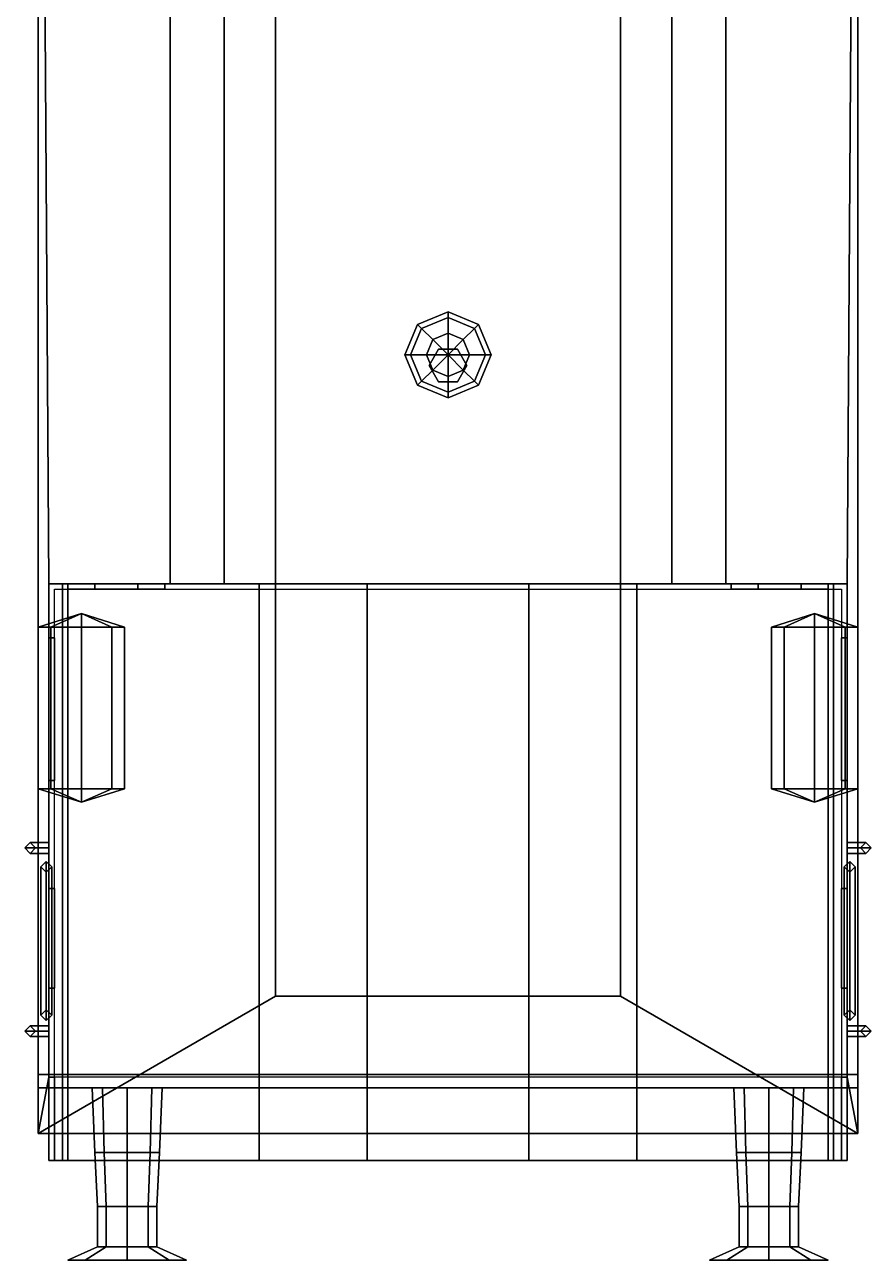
# Model space of a CAD drawing. Extents: x -1.57 to 1.57, y -4.45 to 4.72.
# Drawn here: x -1.57 to 1.57, y -4.45 to 0.135 of the extents above; entities that cross this region are included whole.
import ezdxf

# ---------------------------------------------------------------- set-up
doc = ezdxf.new("R2010")
doc.units = 0
doc.layers.get('0').update_dxf_attribs({"linetype": 'CONTINUOUS'})

msp = doc.modelspace()

# ---------------------------------------------------------------- linework, layer by layer
for points in [[(-1.52, 4.08, 1.43), (-1.52, 4.08, 1.31), (-1.52, -3.98, 1.31), (-1.52, -3.98, 1.43)], [(-1.03, 3.96, 1.43), (-1.52, 4.08, 1.43), (-1.48, -1.94, 1.43), (-1.03, -1.94, 1.43)], [(-1.48, -1.94, 1.43), (-1.52, 4.08, 1.43), (-1.52, -3.98, 1.43), (-1.48, -3.77, 1.43)], [(1.48, -1.94, 1.43), (1.52, 4.08, 1.43), (1.03, 3.96, 1.43), (1.03, -1.94, 1.43)], [(1.52, -3.98, 1.43), (1.52, 4.08, 1.43), (1.48, -1.94, 1.43), (1.48, -3.77, 1.43)], [(1.52, -3.98, 1.31), (1.52, 4.08, 1.31), (1.52, 4.08, 1.43), (1.52, -3.98, 1.43)], [(-1.52, 4.03, 1.31), (-0.64, 3.15, 1.31), (-0.64, -3.47, 1.31), (-1.52, -3.98, 1.31)], [(0.64, -3.47, 1.31), (0.64, 3.15, 1.31), (1.52, 4.03, 1.31), (1.52, -3.98, 1.31)], [(-0.83, 3.96, 3.31), (-1.03, 3.96, 3.23), (-1.03, -1.94, 3.23), (-0.83, -1.94, 3.31)], [(-1.03, -1.94, 3.23), (-1.03, 3.96, 3.23), (-1.03, 3.05, 3.15), (-1.03, 0.44, 3.15)], [(-1.03, 0.44, 1.7), (-1.03, 3.05, 1.7), (-1.03, 3.96, 1.43), (-1.03, -1.94, 1.43)], [(1.03, -1.94, 3.23), (1.03, 3.96, 3.23), (0.83, 3.96, 3.31), (0.83, -1.94, 3.31)], [(1.03, 0.44, 3.15), (1.03, 3.05, 3.15), (1.03, 3.96, 3.23), (1.03, -1.94, 3.23)], [(1.03, -1.94, 1.43), (1.03, 3.96, 1.43), (1.03, 3.05, 1.7), (1.03, 0.44, 1.7)], [(-0.64, 3.15, 1.31), (-0.64, 3.15, 0.38), (-0.64, -3.47, 0.38), (-0.64, -3.47, 1.31)], [(-0.64, -3.47, 0.38), (-0.64, 3.15, 0.38), (0.64, 3.15, 0.38), (0.64, -3.47, 0.38)], [(0.64, -3.47, 0.38), (0.64, 3.15, 0.38), (0.64, 3.15, 1.31), (0.64, -3.47, 1.31)], [(0.83, -1.94, 3.31), (0.83, 0.47, 3.31), (-0.83, 0.47, 3.31), (-0.83, -1.94, 3.31)], [(-1.03, 0.44, 3.15), (-1.03, 0.44, 1.7), (-1.03, -1.94, 1.43), (-1.03, -1.94, 3.23)], [(1.03, -1.94, 3.23), (1.03, -1.94, 1.43), (1.03, 0.44, 1.7), (1.03, 0.44, 3.15)], [(0, -0.9514, 3.6), (0, -0.93, 3.52), (-0.1131, -0.9769, 3.52), (-0.098, -0.992, 3.6)], [(0, -0.93, 3.37), (-0.1131, -0.9769, 3.37), (-0.1131, -0.9769, 3.52), (0, -0.93, 3.52)], [(0, -1.01, 3.6586), (0, -0.9514, 3.6), (-0.098, -0.992, 3.6), (-0.0566, -1.0334, 3.6586)], [(0.098, -0.992, 3.6), (0.1131, -0.9769, 3.52), (0, -0.93, 3.52), (0, -0.9514, 3.6)], [(0.1131, -0.9769, 3.37), (0, -0.93, 3.37), (0, -0.93, 3.52), (0.1131, -0.9769, 3.52)], [(0.0566, -1.0334, 3.6586), (0.098, -0.992, 3.6), (0, -0.9514, 3.6), (0, -1.01, 3.6586)], [(-0.098, -0.992, 3.6), (-0.1131, -0.9769, 3.52), (-0.16, -1.09, 3.52), (-0.1386, -1.09, 3.6)], [(-0.1131, -0.9769, 3.37), (-0.16, -1.09, 3.37), (-0.16, -1.09, 3.52), (-0.1131, -0.9769, 3.52)], [(-0.0566, -1.0334, 3.6586), (-0.098, -0.992, 3.6), (-0.1386, -1.09, 3.6), (-0.08, -1.09, 3.6586)], [(0.08, -1.09, 3.6586), (0.1386, -1.09, 3.6), (0.098, -0.992, 3.6), (0.0566, -1.0334, 3.6586)], [(0.1386, -1.09, 3.6), (0.16, -1.09, 3.52), (0.1131, -0.9769, 3.52), (0.098, -0.992, 3.6)], [(0.16, -1.09, 3.37), (0.1131, -0.9769, 3.37), (0.1131, -0.9769, 3.52), (0.16, -1.09, 3.52)], [(0, -1.09, 3.68), (-0.0566, -1.0334, 3.6586), (-0.08, -1.09, 3.6586), (0, -1.09, 3.68)], [(0, -1.09, 3.68), (0, -1.01, 3.6586), (-0.0566, -1.0334, 3.6586), (0, -1.09, 3.68)], [(0, -1.09, 3.68), (0.0566, -1.0334, 3.6586), (0, -1.01, 3.6586), (0, -1.09, 3.68)], [(0, -1.09, 3.68), (0.08, -1.09, 3.6586), (0.0566, -1.0334, 3.6586), (0, -1.09, 3.68)], [(-0.1386, -1.09, 3.6), (-0.16, -1.09, 3.52), (-0.1131, -1.2031, 3.52), (-0.098, -1.188, 3.6)], [(-0.16, -1.09, 3.37), (-0.1131, -1.2031, 3.37), (-0.1131, -1.2031, 3.52), (-0.16, -1.09, 3.52)], [(-0.08, -1.09, 3.6586), (-0.1386, -1.09, 3.6), (-0.098, -1.188, 3.6), (-0.0566, -1.1466, 3.6586)], [(0, -1.09, 3.68), (-0.08, -1.09, 3.6586), (-0.0566, -1.1466, 3.6586), (0, -1.09, 3.68)], [(-0.035, -1.0694, 3.31), (-0.07, -1.13, 3.31), (-0.07, -1.13, 3.37), (-0.035, -1.0694, 3.37)], [(0, -1.09, 3.68), (-0.0566, -1.1466, 3.6586), (0, -1.17, 3.6586), (0, -1.09, 3.68)], [(0.035, -1.0694, 3.31), (-0.035, -1.0694, 3.31), (-0.035, -1.0694, 3.37), (0.035, -1.0694, 3.37)], [(0, -1.09, 3.68), (0, -1.17, 3.6586), (0.0566, -1.1466, 3.6586), (0, -1.09, 3.68)], [(0, -1.09, 3.68), (0.0566, -1.1466, 3.6586), (0.08, -1.09, 3.6586), (0, -1.09, 3.68)], [(0.07, -1.13, 3.31), (0.035, -1.0694, 3.31), (0.035, -1.0694, 3.37), (0.07, -1.13, 3.37)], [(0.0566, -1.1466, 3.6586), (0.098, -1.188, 3.6), (0.1386, -1.09, 3.6), (0.08, -1.09, 3.6586)], [(0.098, -1.188, 3.6), (0.1131, -1.2031, 3.52), (0.16, -1.09, 3.52), (0.1386, -1.09, 3.6)], [(0.1131, -1.2031, 3.37), (0.16, -1.09, 3.37), (0.16, -1.09, 3.52), (0.1131, -1.2031, 3.52)], [(-0.07, -1.13, 3.31), (-0.035, -1.1906, 3.31), (-0.035, -1.1906, 3.37), (-0.07, -1.13, 3.37)], [(0.035, -1.1906, 3.31), (0.07, -1.13, 3.31), (0.07, -1.13, 3.37), (0.035, -1.1906, 3.37)], [(-0.098, -1.188, 3.6), (-0.1131, -1.2031, 3.52), (0, -1.25, 3.52), (0, -1.2286, 3.6)], [(-0.0566, -1.1466, 3.6586), (-0.098, -1.188, 3.6), (0, -1.2286, 3.6), (0, -1.17, 3.6586)], [(-0.035, -1.1906, 3.31), (0.035, -1.1906, 3.31), (0.035, -1.1906, 3.37), (-0.035, -1.1906, 3.37)], [(0, -1.17, 3.6586), (0, -1.2286, 3.6), (0.098, -1.188, 3.6), (0.0566, -1.1466, 3.6586)], [(0, -1.2286, 3.6), (0, -1.25, 3.52), (0.1131, -1.2031, 3.52), (0.098, -1.188, 3.6)], [(-0.1131, -1.2031, 3.37), (0, -1.25, 3.37), (0, -1.25, 3.52), (-0.1131, -1.2031, 3.52)], [(0, -1.25, 3.37), (0.1131, -1.2031, 3.37), (0.1131, -1.2031, 3.52), (0, -1.25, 3.52)], [(-1.48, -2.14, 2.43), (-1.48, -1.94, 1.43), (-1.48, -3.77, 1.43), (-1.48, -3.44, 2.43)], [(-1.43, -1.94, 3.42), (-1.48, -1.94, 3.32), (-1.48, -4.08, 3.32), (-1.43, -4.08, 3.42)], [(1.43, -1.94, 3.42), (1.48, -1.94, 3.32), (-1.48, -1.94, 3.32), (-1.43, -1.94, 3.42)], [(1.48, -1.94, 3.32), (0.83, -1.94, 3.31), (-0.83, -1.94, 3.31), (-1.48, -1.94, 3.32)], [(-1.03, -1.94, 1.43), (-1.48, -1.94, 1.43), (-1.31, -1.94, 2.54), (-1.15, -1.94, 2.54)], [(-1.48, -1.94, 1.43), (-1.41, -1.94, 2.64), (-1.41, -1.94, 2.64), (-1.31, -1.94, 2.54)], [(-1.48, -1.94, 1.43), (-1.48, -1.94, 3.32), (-1.41, -1.94, 3.1), (-1.41, -1.94, 2.64)], [(-1.15, -1.94, 3.2), (-1.31, -1.94, 3.2), (-1.48, -1.94, 3.32), (-1.03, -1.94, 3.23)], [(-1.31, -1.94, 3.2), (-1.41, -1.94, 3.1), (-1.48, -1.94, 3.32)], [(-1.03, -1.94, 3.23), (-1.48, -1.94, 3.32), (-1.48, -1.94, 3.32), (-0.83, -1.94, 3.31)], [(-1.48, -1.94, 3.32), (-1.48, -1.94, 1.43), (-1.48, -2.14, 2.43), (-1.48, -2.14, 3.11)], [(-1.48, -1.94, 3.32), (-1.48, -1.94, 3.32), (-1.48, -2.14, 3.11), (-1.48, -2.67, 3.11)], [(-1.48, -3.07, 3.09), (-1.48, -3.77, 3.32), (-1.48, -1.94, 3.32), (-1.48, -2.67, 3.11)], [(-1.46, -4.08, 3.32), (-1.46, -1.96, 3.32), (-1.41, -1.96, 3.42), (-1.41, -4.08, 3.42)], [(-0.7, -4.08, 3.71), (-0.7, -1.94, 3.71), (-1.43, -1.94, 3.42), (-1.43, -4.08, 3.42)], [(0.7, -1.94, 3.71), (1.43, -1.94, 3.42), (-1.43, -1.94, 3.42), (-0.7, -1.94, 3.71)], [(-1.31, -1.94, 2.54), (-1.41, -1.94, 2.64), (-1.41, -1.96, 2.64), (-1.31, -1.96, 2.54)], [(-1.41, -1.94, 2.64), (-1.41, -1.94, 3.1), (-1.41, -1.96, 3.1), (-1.41, -1.96, 2.64)], [(-1.31, -1.96, 3.2), (-1.41, -1.96, 3.1), (-1.41, -1.94, 3.1), (-1.31, -1.94, 3.2)], [(-1.41, -1.96, 3.42), (-0.7, -1.96, 3.7), (-0.7, -4.08, 3.7), (-1.41, -4.08, 3.42)], [(-1.15, -1.94, 2.54), (-1.31, -1.94, 2.54), (-1.31, -1.96, 2.54), (-1.15, -1.96, 2.54)], [(-1.15, -1.96, 3.2), (-1.31, -1.96, 3.2), (-1.31, -1.94, 3.2), (-1.15, -1.94, 3.2)], [(-1.05, -1.94, 2.64), (-1.03, -1.94, 1.43), (-1.15, -1.94, 2.54), (-1.05, -1.94, 2.64)], [(-1.05, -1.94, 2.64), (-1.15, -1.94, 2.54), (-1.15, -1.96, 2.54), (-1.05, -1.96, 2.64)], [(-1.05, -1.94, 3.1), (-1.15, -1.94, 3.2), (-1.03, -1.94, 3.23)], [(-1.05, -1.96, 3.1), (-1.15, -1.96, 3.2), (-1.15, -1.94, 3.2), (-1.05, -1.94, 3.1)], [(-1.05, -1.94, 2.64), (-1.05, -1.94, 3.1), (-1.03, -1.94, 3.23), (-1.03, -1.94, 1.43)], [(-1.05, -1.96, 2.64), (-1.05, -1.96, 3.1), (-1.05, -1.94, 3.1), (-1.05, -1.94, 2.64)], [(-0.7, -1.94, 3.71), (-0.7, -4.08, 3.71), (-0.3, -4.08, 3.8), (-0.3, -1.94, 3.8)], [(0.3, -1.94, 3.8), (0.7, -1.94, 3.71), (-0.7, -1.94, 3.71), (-0.3, -1.94, 3.8)], [(-0.3, -4.08, 3.78), (-0.7, -4.08, 3.7), (-0.7, -1.96, 3.7), (-0.3, -1.96, 3.78)], [(0.3, -4.08, 3.8), (0.3, -1.94, 3.8), (-0.3, -1.94, 3.8), (-0.3, -4.08, 3.8)], [(-0.3, -1.96, 3.78), (0.3, -1.96, 3.78), (0.3, -4.08, 3.78), (-0.3, -4.08, 3.78)], [(0.7, -4.08, 3.71), (0.7, -1.94, 3.71), (0.3, -1.94, 3.8), (0.3, -4.08, 3.8)], [(0.3, -1.96, 3.78), (0.7, -1.96, 3.7), (0.7, -4.08, 3.7), (0.3, -4.08, 3.78)], [(1.43, -1.94, 3.42), (0.7, -1.94, 3.71), (0.7, -4.08, 3.71), (1.43, -4.08, 3.42)], [(0.7, -4.08, 3.7), (0.7, -1.96, 3.7), (1.41, -1.96, 3.42), (1.41, -4.08, 3.42)], [(1.48, -1.94, 3.32), (1.03, -1.94, 3.23), (0.83, -1.94, 3.31), (1.48, -1.94, 3.32)], [(1.48, -1.94, 1.43), (1.03, -1.94, 1.43), (1.15, -1.94, 2.54), (1.31, -1.94, 2.54)], [(1.03, -1.94, 1.43), (1.05, -1.94, 2.64), (1.05, -1.94, 2.64), (1.15, -1.94, 2.54)], [(1.03, -1.94, 1.43), (1.03, -1.94, 3.23), (1.05, -1.94, 3.1), (1.05, -1.94, 2.64)], [(1.15, -1.94, 3.2), (1.05, -1.94, 3.1), (1.03, -1.94, 3.23)], [(1.31, -1.94, 3.2), (1.15, -1.94, 3.2), (1.03, -1.94, 3.23), (1.48, -1.94, 3.32)], [(1.15, -1.96, 3.2), (1.05, -1.96, 3.1), (1.05, -1.94, 3.1), (1.15, -1.94, 3.2)], [(1.15, -1.94, 2.54), (1.05, -1.94, 2.64), (1.05, -1.96, 2.64), (1.15, -1.96, 2.54)], [(1.05, -1.94, 2.64), (1.05, -1.94, 3.1), (1.05, -1.96, 3.1), (1.05, -1.96, 2.64)], [(1.31, -1.96, 3.2), (1.15, -1.96, 3.2), (1.15, -1.94, 3.2), (1.31, -1.94, 3.2)], [(1.31, -1.94, 2.54), (1.15, -1.94, 2.54), (1.15, -1.96, 2.54), (1.31, -1.96, 2.54)], [(1.41, -1.96, 3.1), (1.31, -1.96, 3.2), (1.31, -1.94, 3.2), (1.41, -1.94, 3.1)], [(1.41, -1.94, 2.64), (1.31, -1.94, 2.54), (1.31, -1.96, 2.54), (1.41, -1.96, 2.64)], [(1.41, -1.94, 2.64), (1.48, -1.94, 1.43), (1.31, -1.94, 2.54), (1.41, -1.94, 2.64)], [(1.41, -1.96, 2.64), (1.41, -1.96, 3.1), (1.41, -1.94, 3.1), (1.41, -1.94, 2.64)], [(1.41, -1.94, 2.64), (1.41, -1.94, 3.1), (1.48, -1.94, 3.32), (1.48, -1.94, 1.43)], [(1.41, -1.96, 3.42), (1.46, -1.96, 3.32), (1.46, -4.08, 3.32), (1.41, -4.08, 3.42)], [(1.48, -4.08, 3.32), (1.48, -1.94, 3.32), (1.43, -1.94, 3.42), (1.43, -4.08, 3.42)], [(1.48, -3.77, 1.43), (1.48, -1.94, 1.43), (1.48, -2.14, 2.43), (1.48, -3.44, 2.43)], [(1.48, -2.14, 3.11), (1.48, -2.14, 2.43), (1.48, -1.94, 1.43), (1.48, -1.94, 3.32)], [(1.48, -2.67, 3.11), (1.48, -2.14, 3.11), (1.48, -1.94, 3.32)], [(1.48, -3.77, 3.32), (1.48, -3.07, 3.09), (1.48, -2.67, 3.11), (1.48, -1.94, 3.32)], [(-1.52, -2.1, 1.15), (-1.4731, -2.1, 1.2631), (-1.36, -2.05, 1.15)], [(-1.4731, -2.1, 1.0369), (-1.52, -2.1, 1.15), (-1.36, -2.05, 1.15)], [(-1.4731, -2.1, 1.2631), (-1.36, -2.1, 1.31), (-1.36, -2.05, 1.15)], [(-1.36, -2.1, 0.99), (-1.4731, -2.1, 1.0369), (-1.36, -2.05, 1.15)], [(-1.36, -2.1, 1.31), (-1.2469, -2.1, 1.2631), (-1.36, -2.05, 1.15)], [(-1.2469, -2.1, 1.2631), (-1.2, -2.1, 1.15), (-1.36, -2.05, 1.15)], [(-1.2, -2.1, 1.15), (-1.2469, -2.1, 1.0369), (-1.36, -2.05, 1.15)], [(-1.2469, -2.1, 1.0369), (-1.36, -2.1, 0.99), (-1.36, -2.05, 1.15)], [(1.2, -2.1, 1.15), (1.2469, -2.1, 1.2631), (1.36, -2.05, 1.15)], [(1.2469, -2.1, 1.0369), (1.2, -2.1, 1.15), (1.36, -2.05, 1.15)], [(1.2469, -2.1, 1.2631), (1.36, -2.1, 1.31), (1.36, -2.05, 1.15)], [(1.36, -2.1, 0.99), (1.2469, -2.1, 1.0369), (1.36, -2.05, 1.15)], [(1.36, -2.1, 1.31), (1.4731, -2.1, 1.2631), (1.36, -2.05, 1.15)], [(1.4731, -2.1, 1.2631), (1.52, -2.1, 1.15), (1.36, -2.05, 1.15)], [(1.52, -2.1, 1.15), (1.4731, -2.1, 1.0369), (1.36, -2.05, 1.15)], [(1.4731, -2.1, 1.0369), (1.36, -2.1, 0.99), (1.36, -2.05, 1.15)], [(-1.52, -2.7, 1.15), (-1.4731, -2.7, 1.2631), (-1.4731, -2.1, 1.2631), (-1.52, -2.1, 1.15)], [(-1.4731, -2.7, 1.0369), (-1.52, -2.7, 1.15), (-1.52, -2.1, 1.15), (-1.4731, -2.1, 1.0369)], [(-1.4731, -2.7, 1.2631), (-1.36, -2.7, 1.31), (-1.36, -2.1, 1.31), (-1.4731, -2.1, 1.2631)], [(-1.36, -2.7, 0.99), (-1.4731, -2.7, 1.0369), (-1.4731, -2.1, 1.0369), (-1.36, -2.1, 0.99)], [(-1.36, -2.7, 1.31), (-1.2469, -2.7, 1.2631), (-1.2469, -2.1, 1.2631), (-1.36, -2.1, 1.31)], [(-1.2469, -2.7, 1.0369), (-1.36, -2.7, 0.99), (-1.36, -2.1, 0.99), (-1.2469, -2.1, 1.0369)], [(-1.2469, -2.7, 1.2631), (-1.2, -2.7, 1.15), (-1.2, -2.1, 1.15), (-1.2469, -2.1, 1.2631)], [(-1.2, -2.7, 1.15), (-1.2469, -2.7, 1.0369), (-1.2469, -2.1, 1.0369), (-1.2, -2.1, 1.15)], [(1.2, -2.7, 1.15), (1.2469, -2.7, 1.2631), (1.2469, -2.1, 1.2631), (1.2, -2.1, 1.15)], [(1.2469, -2.7, 1.0369), (1.2, -2.7, 1.15), (1.2, -2.1, 1.15), (1.2469, -2.1, 1.0369)], [(1.2469, -2.7, 1.2631), (1.36, -2.7, 1.31), (1.36, -2.1, 1.31), (1.2469, -2.1, 1.2631)], [(1.36, -2.7, 0.99), (1.2469, -2.7, 1.0369), (1.2469, -2.1, 1.0369), (1.36, -2.1, 0.99)], [(1.36, -2.7, 1.31), (1.4731, -2.7, 1.2631), (1.4731, -2.1, 1.2631), (1.36, -2.1, 1.31)], [(1.4731, -2.7, 1.0369), (1.36, -2.7, 0.99), (1.36, -2.1, 0.99), (1.4731, -2.1, 1.0369)], [(1.4731, -2.7, 1.2631), (1.52, -2.7, 1.15), (1.52, -2.1, 1.15), (1.4731, -2.1, 1.2631)], [(1.52, -2.7, 1.15), (1.4731, -2.7, 1.0369), (1.4731, -2.1, 1.0369), (1.52, -2.1, 1.15)], [(-1.48, -2.14, 3.11), (-1.48, -2.14, 2.43), (-1.46, -2.14, 2.43), (-1.46, -2.14, 3.11)], [(-1.48, -2.67, 3.11), (-1.48, -2.14, 3.11), (-1.46, -2.14, 3.11), (-1.46, -2.67, 3.11)], [(-1.48, -2.14, 2.43), (-1.48, -2.67, 2.43), (-1.46, -2.67, 2.43), (-1.46, -2.14, 2.43)], [(1.46, -2.14, 3.11), (1.46, -2.14, 2.43), (1.48, -2.14, 2.43), (1.48, -2.14, 3.11)], [(1.46, -2.67, 3.11), (1.46, -2.14, 3.11), (1.48, -2.14, 3.11), (1.48, -2.67, 3.11)], [(1.46, -2.14, 2.43), (1.46, -2.67, 2.43), (1.48, -2.67, 2.43), (1.48, -2.14, 2.43)], [(-1.52, -2.7, 1.15), (-1.4731, -2.7, 1.0369), (-1.36, -2.75, 1.15)], [(-1.4731, -2.7, 1.2631), (-1.52, -2.7, 1.15), (-1.36, -2.75, 1.15)], [(-1.48, -2.67, 2.43), (-1.48, -2.67, 3.11), (-1.46, -2.67, 3.11), (-1.46, -2.67, 2.43)], [(-1.48, -3.07, 2.43), (-1.48, -3.07, 3.09), (-1.48, -2.67, 3.11), (-1.48, -2.67, 2.43)], [(-1.4731, -2.7, 1.0369), (-1.36, -2.7, 0.99), (-1.36, -2.75, 1.15)], [(-1.36, -2.7, 1.31), (-1.4731, -2.7, 1.2631), (-1.36, -2.75, 1.15)], [(-1.36, -2.7, 0.99), (-1.2469, -2.7, 1.0369), (-1.36, -2.75, 1.15)], [(-1.2469, -2.7, 1.0369), (-1.2, -2.7, 1.15), (-1.36, -2.75, 1.15)], [(-1.2, -2.7, 1.15), (-1.2469, -2.7, 1.2631), (-1.36, -2.75, 1.15)], [(-1.2469, -2.7, 1.2631), (-1.36, -2.7, 1.31), (-1.36, -2.75, 1.15)], [(1.2, -2.7, 1.15), (1.2469, -2.7, 1.0369), (1.36, -2.75, 1.15)], [(1.2469, -2.7, 1.2631), (1.2, -2.7, 1.15), (1.36, -2.75, 1.15)], [(1.2469, -2.7, 1.0369), (1.36, -2.7, 0.99), (1.36, -2.75, 1.15)], [(1.36, -2.7, 1.31), (1.2469, -2.7, 1.2631), (1.36, -2.75, 1.15)], [(1.36, -2.7, 0.99), (1.4731, -2.7, 1.0369), (1.36, -2.75, 1.15)], [(1.4731, -2.7, 1.0369), (1.52, -2.7, 1.15), (1.36, -2.75, 1.15)], [(1.52, -2.7, 1.15), (1.4731, -2.7, 1.2631), (1.36, -2.75, 1.15)], [(1.4731, -2.7, 1.2631), (1.36, -2.7, 1.31), (1.36, -2.75, 1.15)], [(1.46, -2.67, 2.43), (1.46, -2.67, 3.11), (1.48, -2.67, 3.11), (1.48, -2.67, 2.43)], [(1.48, -3.07, 3.09), (1.48, -3.07, 2.43), (1.48, -2.67, 2.43), (1.48, -2.67, 3.11)], [(-1.55, -2.9, 1.46), (-1.57, -2.92, 1.44), (-1.57, -2.92, 2.69), (-1.55, -2.9, 2.67)], [(-1.57, -2.92, 1.44), (-1.55, -2.9, 1.46), (-1.48, -2.9, 1.46), (-1.48, -2.92, 1.44)], [(-1.55, -2.9, 2.67), (-1.57, -2.92, 2.69), (-1.48, -2.92, 2.69), (-1.48, -2.9, 2.67)], [(-1.57, -2.92, 1.44), (-1.55, -2.94, 1.46), (-1.55, -2.94, 2.67), (-1.57, -2.92, 2.69)], [(-1.55, -2.94, 1.46), (-1.57, -2.92, 1.44), (-1.48, -2.92, 1.44), (-1.48, -2.94, 1.46)], [(-1.57, -2.92, 2.69), (-1.55, -2.94, 2.67), (-1.48, -2.94, 2.67), (-1.48, -2.92, 2.69)], [(-1.53, -2.92, 1.48), (-1.55, -2.9, 1.46), (-1.55, -2.9, 2.67), (-1.53, -2.92, 2.65)], [(-1.55, -2.9, 1.46), (-1.53, -2.92, 1.48), (-1.48, -2.92, 1.48), (-1.48, -2.9, 1.46)], [(-1.53, -2.92, 2.65), (-1.55, -2.9, 2.67), (-1.48, -2.9, 2.67), (-1.48, -2.92, 2.65)], [(-1.55, -2.94, 1.46), (-1.53, -2.92, 1.48), (-1.53, -2.92, 2.65), (-1.55, -2.94, 2.67)], [(-1.53, -2.92, 1.48), (-1.55, -2.94, 1.46), (-1.48, -2.94, 1.46), (-1.48, -2.92, 1.48)], [(-1.55, -2.94, 2.67), (-1.53, -2.92, 2.65), (-1.48, -2.92, 2.65), (-1.48, -2.94, 2.67)], [(1.48, -2.92, 2.65), (1.48, -2.9, 2.67), (1.55, -2.9, 2.67), (1.53, -2.92, 2.65)], [(1.48, -2.9, 2.67), (1.48, -2.92, 2.69), (1.57, -2.92, 2.69), (1.55, -2.9, 2.67)], [(1.48, -2.92, 1.44), (1.48, -2.9, 1.46), (1.55, -2.9, 1.46), (1.57, -2.92, 1.44)], [(1.48, -2.9, 1.46), (1.48, -2.92, 1.48), (1.53, -2.92, 1.48), (1.55, -2.9, 1.46)], [(1.48, -2.94, 2.67), (1.48, -2.92, 2.65), (1.53, -2.92, 2.65), (1.55, -2.94, 2.67)], [(1.48, -2.92, 2.69), (1.48, -2.94, 2.67), (1.55, -2.94, 2.67), (1.57, -2.92, 2.69)], [(1.48, -2.94, 1.46), (1.48, -2.92, 1.44), (1.57, -2.92, 1.44), (1.55, -2.94, 1.46)], [(1.48, -2.92, 1.48), (1.48, -2.94, 1.46), (1.55, -2.94, 1.46), (1.53, -2.92, 1.48)], [(1.55, -2.9, 1.46), (1.53, -2.92, 1.48), (1.53, -2.92, 2.65), (1.55, -2.9, 2.67)], [(1.53, -2.92, 1.48), (1.55, -2.94, 1.46), (1.55, -2.94, 2.67), (1.53, -2.92, 2.65)], [(1.57, -2.92, 1.44), (1.55, -2.9, 1.46), (1.55, -2.9, 2.67), (1.57, -2.92, 2.69)], [(1.55, -2.94, 1.46), (1.57, -2.92, 1.44), (1.57, -2.92, 2.69), (1.55, -2.94, 2.67)], [(-1.49, -2.97, 0.47), (-1.51, -2.99, 0.49), (-1.51, -2.99, 1.31), (-1.49, -2.97, 1.31)], [(-1.51, -2.99, 0.49), (-1.49, -2.97, 0.47), (-1.49, -3.56, 0.47), (-1.51, -3.54, 0.49)], [(-1.47, -2.99, 0.49), (-1.49, -2.97, 0.47), (-1.49, -2.97, 1.31), (-1.47, -2.99, 1.31)], [(-1.49, -2.97, 0.47), (-1.47, -2.99, 0.49), (-1.47, -3.54, 0.49), (-1.49, -3.56, 0.47)], [(1.49, -2.97, 0.47), (1.47, -2.99, 0.49), (1.47, -2.99, 1.31), (1.49, -2.97, 1.31)], [(1.47, -2.99, 0.49), (1.49, -2.97, 0.47), (1.49, -3.56, 0.47), (1.47, -3.54, 0.49)], [(1.51, -2.99, 0.49), (1.49, -2.97, 0.47), (1.49, -2.97, 1.31), (1.51, -2.99, 1.31)], [(1.49, -2.97, 0.47), (1.51, -2.99, 0.49), (1.51, -3.54, 0.49), (1.49, -3.56, 0.47)], [(-1.51, -2.99, 0.49), (-1.49, -3.01, 0.51), (-1.49, -3.01, 1.31), (-1.51, -2.99, 1.31)], [(-1.49, -3.01, 0.51), (-1.51, -2.99, 0.49), (-1.51, -3.54, 0.49), (-1.49, -3.52, 0.51)], [(-1.51, -2.99, 1.05), (-1.49, -3.01, 1.03), (-1.49, -3.52, 1.03), (-1.51, -3.54, 1.05)], [(-1.49, -3.01, 1.07), (-1.51, -2.99, 1.05), (-1.51, -3.54, 1.05), (-1.49, -3.52, 1.07)], [(-1.51, -2.99, 0.77), (-1.49, -3.01, 0.75), (-1.49, -3.52, 0.75), (-1.51, -3.54, 0.77)], [(-1.49, -3.01, 0.79), (-1.51, -2.99, 0.77), (-1.51, -3.54, 0.77), (-1.49, -3.52, 0.79)], [(-1.49, -3.01, 0.51), (-1.47, -2.99, 0.49), (-1.47, -2.99, 1.31), (-1.49, -3.01, 1.31)], [(-1.47, -2.99, 0.49), (-1.49, -3.01, 0.51), (-1.49, -3.52, 0.51), (-1.47, -3.54, 0.49)], [(-1.49, -3.01, 1.03), (-1.47, -2.99, 1.05), (-1.47, -3.54, 1.05), (-1.49, -3.52, 1.03)], [(-1.47, -2.99, 1.05), (-1.49, -3.01, 1.07), (-1.49, -3.52, 1.07), (-1.47, -3.54, 1.05)], [(-1.49, -3.01, 0.75), (-1.47, -2.99, 0.77), (-1.47, -3.54, 0.77), (-1.49, -3.52, 0.75)], [(-1.47, -2.99, 0.77), (-1.49, -3.01, 0.79), (-1.49, -3.52, 0.79), (-1.47, -3.54, 0.77)], [(1.47, -2.99, 0.49), (1.49, -3.01, 0.51), (1.49, -3.01, 1.31), (1.47, -2.99, 1.31)], [(1.49, -3.01, 0.51), (1.47, -2.99, 0.49), (1.47, -3.54, 0.49), (1.49, -3.52, 0.51)], [(1.47, -2.99, 1.05), (1.49, -3.01, 1.03), (1.49, -3.52, 1.03), (1.47, -3.54, 1.05)], [(1.49, -3.01, 1.07), (1.47, -2.99, 1.05), (1.47, -3.54, 1.05), (1.49, -3.52, 1.07)], [(1.47, -2.99, 0.77), (1.49, -3.01, 0.75), (1.49, -3.52, 0.75), (1.47, -3.54, 0.77)], [(1.49, -3.01, 0.79), (1.47, -2.99, 0.77), (1.47, -3.54, 0.77), (1.49, -3.52, 0.79)], [(1.49, -3.01, 0.51), (1.51, -2.99, 0.49), (1.51, -2.99, 1.31), (1.49, -3.01, 1.31)], [(1.51, -2.99, 0.49), (1.49, -3.01, 0.51), (1.49, -3.52, 0.51), (1.51, -3.54, 0.49)], [(1.49, -3.01, 1.03), (1.51, -2.99, 1.05), (1.51, -3.54, 1.05), (1.49, -3.52, 1.03)], [(1.51, -2.99, 1.05), (1.49, -3.01, 1.07), (1.49, -3.52, 1.07), (1.51, -3.54, 1.05)], [(1.49, -3.01, 0.75), (1.51, -2.99, 0.77), (1.51, -3.54, 0.77), (1.49, -3.52, 0.75)], [(1.51, -2.99, 0.77), (1.49, -3.01, 0.79), (1.49, -3.52, 0.79), (1.51, -3.54, 0.77)], [(-1.48, -3.07, 3.09), (-1.48, -3.07, 2.43), (-1.46, -3.07, 2.43), (-1.46, -3.07, 3.09)], [(-1.48, -3.07, 2.43), (-1.48, -3.44, 2.43), (-1.46, -3.44, 2.43), (-1.46, -3.07, 2.43)], [(-1.48, -3.44, 3.09), (-1.48, -3.07, 3.09), (-1.46, -3.07, 3.09), (-1.46, -3.44, 3.09)], [(-1.48, -3.77, 3.32), (-1.48, -3.77, 3.32), (-1.48, -3.07, 3.09), (-1.48, -3.44, 3.09)], [(1.46, -3.07, 3.09), (1.46, -3.07, 2.43), (1.48, -3.07, 2.43), (1.48, -3.07, 3.09)], [(1.46, -3.07, 2.43), (1.46, -3.44, 2.43), (1.48, -3.44, 2.43), (1.48, -3.07, 2.43)], [(1.46, -3.44, 3.09), (1.46, -3.07, 3.09), (1.48, -3.07, 3.09), (1.48, -3.44, 3.09)], [(1.48, -3.44, 3.09), (1.48, -3.07, 3.09), (1.48, -3.77, 3.32)], [(-1.52, -3.98, 1.31), (-0.64, -3.47, 1.31), (0.64, -3.47, 1.31), (1.52, -3.98, 1.31)], [(-1.48, -3.44, 2.43), (-1.48, -3.44, 3.09), (-1.46, -3.44, 3.09), (-1.46, -3.44, 2.43)], [(-1.48, -3.77, 1.43), (-1.48, -3.77, 3.32), (-1.48, -3.44, 3.09), (-1.48, -3.44, 2.43)], [(-0.64, -3.47, 1.31), (-0.64, -3.47, 0.38), (0.64, -3.47, 0.38), (0.64, -3.47, 1.31)], [(1.46, -3.44, 2.43), (1.46, -3.44, 3.09), (1.48, -3.44, 3.09), (1.48, -3.44, 2.43)], [(1.48, -3.44, 2.43), (1.48, -3.44, 3.09), (1.48, -3.77, 3.32), (1.48, -3.77, 1.43)], [(-1.49, -3.52, 0.51), (-1.51, -3.54, 0.49), (-1.51, -3.54, 1.31), (-1.49, -3.52, 1.31)], [(-1.47, -3.54, 0.49), (-1.49, -3.52, 0.51), (-1.49, -3.52, 1.31), (-1.47, -3.54, 1.31)], [(1.49, -3.52, 0.51), (1.47, -3.54, 0.49), (1.47, -3.54, 1.31), (1.49, -3.52, 1.31)], [(1.51, -3.54, 0.49), (1.49, -3.52, 0.51), (1.49, -3.52, 1.31), (1.51, -3.54, 1.31)], [(-1.51, -3.54, 0.49), (-1.49, -3.56, 0.47), (-1.49, -3.56, 1.31), (-1.51, -3.54, 1.31)], [(-1.49, -3.56, 0.47), (-1.47, -3.54, 0.49), (-1.47, -3.54, 1.31), (-1.49, -3.56, 1.31)], [(1.47, -3.54, 0.49), (1.49, -3.56, 0.47), (1.49, -3.56, 1.31), (1.47, -3.54, 1.31)], [(1.49, -3.56, 0.47), (1.51, -3.54, 0.49), (1.51, -3.54, 1.31), (1.49, -3.56, 1.31)], [(-1.55, -3.58, 1.46), (-1.57, -3.6, 1.44), (-1.57, -3.6, 2.69), (-1.55, -3.58, 2.67)], [(-1.55, -3.58, 2.67), (-1.57, -3.6, 2.69), (-1.48, -3.6, 2.69), (-1.48, -3.58, 2.67)], [(-1.57, -3.6, 1.44), (-1.55, -3.58, 1.46), (-1.48, -3.58, 1.46), (-1.48, -3.6, 1.44)], [(-1.57, -3.6, 1.44), (-1.55, -3.62, 1.46), (-1.55, -3.62, 2.67), (-1.57, -3.6, 2.69)], [(-1.57, -3.6, 2.69), (-1.55, -3.62, 2.67), (-1.48, -3.62, 2.67), (-1.48, -3.6, 2.69)], [(-1.55, -3.62, 1.46), (-1.57, -3.6, 1.44), (-1.48, -3.6, 1.44), (-1.48, -3.62, 1.46)], [(-1.53, -3.6, 1.48), (-1.55, -3.58, 1.46), (-1.55, -3.58, 2.67), (-1.53, -3.6, 2.65)], [(-1.53, -3.6, 2.65), (-1.55, -3.58, 2.67), (-1.48, -3.58, 2.67), (-1.48, -3.6, 2.65)], [(-1.55, -3.58, 1.46), (-1.53, -3.6, 1.48), (-1.48, -3.6, 1.48), (-1.48, -3.58, 1.46)], [(-1.55, -3.62, 1.46), (-1.53, -3.6, 1.48), (-1.53, -3.6, 2.65), (-1.55, -3.62, 2.67)], [(-1.55, -3.62, 2.67), (-1.53, -3.6, 2.65), (-1.48, -3.6, 2.65), (-1.48, -3.62, 2.67)], [(-1.53, -3.6, 1.48), (-1.55, -3.62, 1.46), (-1.48, -3.62, 1.46), (-1.48, -3.6, 1.48)], [(1.48, -3.6, 2.65), (1.48, -3.58, 2.67), (1.55, -3.58, 2.67), (1.53, -3.6, 2.65)], [(1.48, -3.58, 2.67), (1.48, -3.6, 2.69), (1.57, -3.6, 2.69), (1.55, -3.58, 2.67)], [(1.48, -3.6, 1.44), (1.48, -3.58, 1.46), (1.55, -3.58, 1.46), (1.57, -3.6, 1.44)], [(1.48, -3.58, 1.46), (1.48, -3.6, 1.48), (1.53, -3.6, 1.48), (1.55, -3.58, 1.46)], [(1.48, -3.62, 2.67), (1.48, -3.6, 2.65), (1.53, -3.6, 2.65), (1.55, -3.62, 2.67)], [(1.48, -3.6, 2.69), (1.48, -3.62, 2.67), (1.55, -3.62, 2.67), (1.57, -3.6, 2.69)], [(1.48, -3.62, 1.46), (1.48, -3.6, 1.44), (1.57, -3.6, 1.44), (1.55, -3.62, 1.46)], [(1.48, -3.6, 1.48), (1.48, -3.62, 1.46), (1.55, -3.62, 1.46), (1.53, -3.6, 1.48)], [(1.55, -3.58, 1.46), (1.53, -3.6, 1.48), (1.53, -3.6, 2.65), (1.55, -3.58, 2.67)], [(1.53, -3.6, 1.48), (1.55, -3.62, 1.46), (1.55, -3.62, 2.67), (1.53, -3.6, 2.65)], [(1.57, -3.6, 1.44), (1.55, -3.58, 1.46), (1.55, -3.58, 2.67), (1.57, -3.6, 2.69)], [(1.55, -3.62, 1.46), (1.57, -3.6, 1.44), (1.57, -3.6, 2.69), (1.55, -3.62, 2.67)], [(-1.52, -3.76, 1.31), (-1.52, -3.76, 0.44), (-1.52, -3.81, 0.44), (-1.52, -3.81, 1.31)], [(1.52, -3.76, 1.31), (1.52, -3.76, 0.44), (-1.52, -3.76, 0.44), (-1.52, -3.76, 1.31)], [(-1.52, -3.81, 0.44), (-1.52, -3.76, 0.44), (1.52, -3.76, 0.44), (1.52, -3.81, 0.44)], [(-1.48, -3.77, 1.43), (-1.52, -3.98, 1.43), (1.52, -3.98, 1.43), (1.48, -3.77, 1.43)], [(-1.48, -3.77, 3.32), (-1.48, -3.77, 3.2), (-1.48, -4.08, 3.2), (-1.48, -4.08, 3.32)], [(-1.48, -4.08, 3.2), (-1.48, -3.77, 3.2), (-1.46, -3.77, 3.2), (-1.46, -4.08, 3.2)], [(-1.46, -4.08, 3.2), (-1.46, -3.77, 3.2), (-1.46, -3.77, 3.32), (-1.46, -4.08, 3.32)], [(1.46, -3.77, 3.32), (1.46, -3.77, 3.2), (1.46, -4.08, 3.2), (1.46, -4.08, 3.32)], [(1.46, -4.08, 3.2), (1.46, -3.77, 3.2), (1.48, -3.77, 3.2), (1.48, -4.08, 3.2)], [(1.48, -4.08, 3.2), (1.48, -3.77, 3.2), (1.48, -3.77, 3.32), (1.48, -4.08, 3.32)], [(1.52, -3.81, 0.44), (1.52, -3.76, 0.44), (1.52, -3.76, 1.31), (1.52, -3.81, 1.31)], [(-1.52, -3.81, 1.31), (-1.52, -3.81, 0.44), (1.52, -3.81, 0.44), (1.52, -3.81, 1.31)], [(-1.31, -4.05, 1.03), (-1.2749, -4.05, 1.1149), (-1.2819, -3.81, 1.1219), (-1.32, -3.81, 1.03)], [(-1.2749, -4.05, 0.9451), (-1.31, -4.05, 1.03), (-1.32, -3.81, 1.03), (-1.2819, -3.81, 0.9381)], [(-1.2749, -4.05, 1.1149), (-1.19, -4.05, 1.15), (-1.19, -3.81, 1.16), (-1.2819, -3.81, 1.1219)], [(-1.19, -4.05, 0.91), (-1.2749, -4.05, 0.9451), (-1.2819, -3.81, 0.9381), (-1.19, -3.81, 0.9)], [(-1.19, -4.05, 1.15), (-1.1051, -4.05, 1.1149), (-1.0981, -3.81, 1.1219), (-1.19, -3.81, 1.16)], [(-1.1051, -4.05, 0.9451), (-1.19, -4.05, 0.91), (-1.19, -3.81, 0.9), (-1.0981, -3.81, 0.9381)], [(-1.1051, -4.05, 1.1149), (-1.07, -4.05, 1.03), (-1.06, -3.81, 1.03), (-1.0981, -3.81, 1.1219)], [(-1.07, -4.05, 1.03), (-1.1051, -4.05, 0.9451), (-1.0981, -3.81, 0.9381), (-1.06, -3.81, 1.03)], [(1.1051, -4.05, 0.9451), (1.07, -4.05, 1.03), (1.06, -3.81, 1.03), (1.0981, -3.81, 0.9381)], [(1.07, -4.05, 1.03), (1.1051, -4.05, 1.1149), (1.0981, -3.81, 1.1219), (1.06, -3.81, 1.03)], [(1.1051, -4.05, 1.1149), (1.19, -4.05, 1.15), (1.19, -3.81, 1.16), (1.0981, -3.81, 1.1219)], [(1.19, -4.05, 0.91), (1.1051, -4.05, 0.9451), (1.0981, -3.81, 0.9381), (1.19, -3.81, 0.9)], [(1.19, -4.05, 1.15), (1.2749, -4.05, 1.1149), (1.2819, -3.81, 1.1219), (1.19, -3.81, 1.16)], [(1.2749, -4.05, 0.9451), (1.19, -4.05, 0.91), (1.19, -3.81, 0.9), (1.2819, -3.81, 0.9381)], [(1.31, -4.05, 1.03), (1.2749, -4.05, 0.9451), (1.2819, -3.81, 0.9381), (1.32, -3.81, 1.03)], [(1.2749, -4.05, 1.1149), (1.31, -4.05, 1.03), (1.32, -3.81, 1.03), (1.2819, -3.81, 1.1219)], [(-1.52, -3.98, 1.43), (-1.52, -3.98, 1.31), (1.52, -3.98, 1.31), (1.52, -3.98, 1.43)], [(-1.43, -4.08, 3.42), (-1.48, -4.08, 3.32), (-1.46, -4.08, 3.32), (-1.41, -4.08, 3.42)], [(-1.48, -4.08, 3.32), (-1.48, -4.08, 3.2), (-1.46, -4.08, 3.2), (-1.46, -4.08, 3.32)], [(-1.41, -4.08, 3.42), (-0.7, -4.08, 3.7), (-0.7, -4.08, 3.71), (-1.43, -4.08, 3.42)], [(-1.3, -4.25, 1.03), (-1.2678, -4.25, 1.1078), (-1.2749, -4.05, 1.1149), (-1.31, -4.05, 1.03)], [(-1.2678, -4.25, 0.9522), (-1.3, -4.25, 1.03), (-1.31, -4.05, 1.03), (-1.2749, -4.05, 0.9451)], [(-1.2678, -4.25, 1.1078), (-1.19, -4.25, 1.14), (-1.19, -4.05, 1.15), (-1.2749, -4.05, 1.1149)], [(-1.19, -4.25, 0.92), (-1.2678, -4.25, 0.9522), (-1.2749, -4.05, 0.9451), (-1.19, -4.05, 0.91)], [(-1.19, -4.25, 1.14), (-1.1122, -4.25, 1.1078), (-1.1051, -4.05, 1.1149), (-1.19, -4.05, 1.15)], [(-1.1122, -4.25, 0.9522), (-1.19, -4.25, 0.92), (-1.19, -4.05, 0.91), (-1.1051, -4.05, 0.9451)], [(-1.1122, -4.25, 1.1078), (-1.08, -4.25, 1.03), (-1.07, -4.05, 1.03), (-1.1051, -4.05, 1.1149)], [(-1.08, -4.25, 1.03), (-1.1122, -4.25, 0.9522), (-1.1051, -4.05, 0.9451), (-1.07, -4.05, 1.03)], [(-0.3, -4.08, 3.8), (-0.7, -4.08, 3.71), (-0.7, -4.08, 3.7), (-0.3, -4.08, 3.78)], [(-0.3, -4.08, 3.78), (0.3, -4.08, 3.78), (0.3, -4.08, 3.8), (-0.3, -4.08, 3.8)], [(0.3, -4.08, 3.78), (0.7, -4.08, 3.7), (0.7, -4.08, 3.71), (0.3, -4.08, 3.8)], [(1.43, -4.08, 3.42), (0.7, -4.08, 3.71), (0.7, -4.08, 3.7), (1.41, -4.08, 3.42)], [(1.1122, -4.25, 0.9522), (1.08, -4.25, 1.03), (1.07, -4.05, 1.03), (1.1051, -4.05, 0.9451)], [(1.08, -4.25, 1.03), (1.1122, -4.25, 1.1078), (1.1051, -4.05, 1.1149), (1.07, -4.05, 1.03)], [(1.1122, -4.25, 1.1078), (1.19, -4.25, 1.14), (1.19, -4.05, 1.15), (1.1051, -4.05, 1.1149)], [(1.19, -4.25, 0.92), (1.1122, -4.25, 0.9522), (1.1051, -4.05, 0.9451), (1.19, -4.05, 0.91)], [(1.19, -4.25, 1.14), (1.2678, -4.25, 1.1078), (1.2749, -4.05, 1.1149), (1.19, -4.05, 1.15)], [(1.2678, -4.25, 0.9522), (1.19, -4.25, 0.92), (1.19, -4.05, 0.91), (1.2749, -4.05, 0.9451)], [(1.3, -4.25, 1.03), (1.2678, -4.25, 0.9522), (1.2749, -4.05, 0.9451), (1.31, -4.05, 1.03)], [(1.2678, -4.25, 1.1078), (1.3, -4.25, 1.03), (1.31, -4.05, 1.03), (1.2749, -4.05, 1.1149)], [(1.41, -4.08, 3.42), (1.46, -4.08, 3.32), (1.48, -4.08, 3.32), (1.43, -4.08, 3.42)], [(1.46, -4.08, 3.32), (1.46, -4.08, 3.2), (1.48, -4.08, 3.2), (1.48, -4.08, 3.32)], [(-1.3, -4.25, 1.03), (-1.2678, -4.25, 0.9522), (-1.2678, -4.4, 0.9522), (-1.3, -4.4, 1.03)], [(-1.2678, -4.25, 1.1078), (-1.3, -4.25, 1.03), (-1.3, -4.4, 1.03), (-1.2678, -4.4, 1.1078)], [(-1.19, -4.25, 1.14), (-1.2678, -4.25, 1.1078), (-1.2678, -4.4, 1.1078), (-1.19, -4.4, 1.14)], [(-1.2678, -4.25, 0.9522), (-1.19, -4.25, 0.92), (-1.19, -4.4, 0.92), (-1.2678, -4.4, 0.9522)], [(-1.1122, -4.25, 1.1078), (-1.19, -4.25, 1.14), (-1.19, -4.4, 1.14), (-1.1122, -4.4, 1.1078)], [(-1.19, -4.25, 0.92), (-1.1122, -4.25, 0.9522), (-1.1122, -4.4, 0.9522), (-1.19, -4.4, 0.92)], [(-1.1122, -4.25, 0.9522), (-1.08, -4.25, 1.03), (-1.08, -4.4, 1.03), (-1.1122, -4.4, 0.9522)], [(-1.08, -4.25, 1.03), (-1.1122, -4.25, 1.1078), (-1.1122, -4.4, 1.1078), (-1.08, -4.4, 1.03)], [(1.1122, -4.25, 1.1078), (1.08, -4.25, 1.03), (1.08, -4.4, 1.03), (1.1122, -4.4, 1.1078)], [(1.08, -4.25, 1.03), (1.1122, -4.25, 0.9522), (1.1122, -4.4, 0.9522), (1.08, -4.4, 1.03)], [(1.19, -4.25, 1.14), (1.1122, -4.25, 1.1078), (1.1122, -4.4, 1.1078), (1.19, -4.4, 1.14)], [(1.1122, -4.25, 0.9522), (1.19, -4.25, 0.92), (1.19, -4.4, 0.92), (1.1122, -4.4, 0.9522)], [(1.2678, -4.25, 1.1078), (1.19, -4.25, 1.14), (1.19, -4.4, 1.14), (1.2678, -4.4, 1.1078)], [(1.19, -4.25, 0.92), (1.2678, -4.25, 0.9522), (1.2678, -4.4, 0.9522), (1.19, -4.4, 0.92)], [(1.3, -4.25, 1.03), (1.2678, -4.25, 1.1078), (1.2678, -4.4, 1.1078), (1.3, -4.4, 1.03)], [(1.2678, -4.25, 0.9522), (1.3, -4.25, 1.03), (1.3, -4.4, 1.03), (1.2678, -4.4, 0.9522)], [(-1.2678, -4.4, 1.1078), (-1.3, -4.4, 1.03), (-1.41, -4.45, 1.03), (-1.3456, -4.45, 1.1856)], [(-1.3, -4.4, 1.03), (-1.2678, -4.4, 0.9522), (-1.3456, -4.45, 0.8744), (-1.41, -4.45, 1.03)], [(-1.19, -4.4, 1.14), (-1.2678, -4.4, 1.1078), (-1.3456, -4.45, 1.1856), (-1.19, -4.45, 1.25)], [(-1.2678, -4.4, 0.9522), (-1.19, -4.4, 0.92), (-1.19, -4.45, 0.81), (-1.3456, -4.45, 0.8744)], [(-1.1122, -4.4, 1.1078), (-1.19, -4.4, 1.14), (-1.19, -4.45, 1.25), (-1.0344, -4.45, 1.1856)], [(-1.19, -4.4, 0.92), (-1.1122, -4.4, 0.9522), (-1.0344, -4.45, 0.8744), (-1.19, -4.45, 0.81)], [(-1.08, -4.4, 1.03), (-1.1122, -4.4, 1.1078), (-1.0344, -4.45, 1.1856), (-0.97, -4.45, 1.03)], [(-1.1122, -4.4, 0.9522), (-1.08, -4.4, 1.03), (-0.97, -4.45, 1.03), (-1.0344, -4.45, 0.8744)], [(1.1122, -4.4, 1.1078), (1.08, -4.4, 1.03), (0.97, -4.45, 1.03), (1.0344, -4.45, 1.1856)], [(1.08, -4.4, 1.03), (1.1122, -4.4, 0.9522), (1.0344, -4.45, 0.8744), (0.97, -4.45, 1.03)], [(1.19, -4.4, 1.14), (1.1122, -4.4, 1.1078), (1.0344, -4.45, 1.1856), (1.19, -4.45, 1.25)], [(1.1122, -4.4, 0.9522), (1.19, -4.4, 0.92), (1.19, -4.45, 0.81), (1.0344, -4.45, 0.8744)], [(1.2678, -4.4, 1.1078), (1.19, -4.4, 1.14), (1.19, -4.45, 1.25), (1.3456, -4.45, 1.1856)], [(1.19, -4.4, 0.92), (1.2678, -4.4, 0.9522), (1.3456, -4.45, 0.8744), (1.19, -4.45, 0.81)], [(1.3, -4.4, 1.03), (1.2678, -4.4, 1.1078), (1.3456, -4.45, 1.1856), (1.41, -4.45, 1.03)], [(1.2678, -4.4, 0.9522), (1.3, -4.4, 1.03), (1.41, -4.45, 1.03), (1.3456, -4.45, 0.8744)], [(-0.97, -4.45, 1.03), (-1.3456, -4.45, 1.1856), (-1.41, -4.45, 1.03), (-1.0344, -4.45, 0.8744)], [(-1.0344, -4.45, 0.8744), (-1.41, -4.45, 1.03), (-1.3456, -4.45, 0.8744), (-1.19, -4.45, 0.81)], [(-1.0344, -4.45, 1.1856), (-1.19, -4.45, 1.25), (-1.3456, -4.45, 1.1856), (-0.97, -4.45, 1.03)], [(1.41, -4.45, 1.03), (1.0344, -4.45, 1.1856), (0.97, -4.45, 1.03), (1.3456, -4.45, 0.8744)], [(1.3456, -4.45, 0.8744), (0.97, -4.45, 1.03), (1.0344, -4.45, 0.8744), (1.19, -4.45, 0.81)], [(1.3456, -4.45, 1.1856), (1.19, -4.45, 1.25), (1.0344, -4.45, 1.1856), (1.41, -4.45, 1.03)]]:
    msp.add_3dface(points)

doc.saveas('drawing.dxf')
